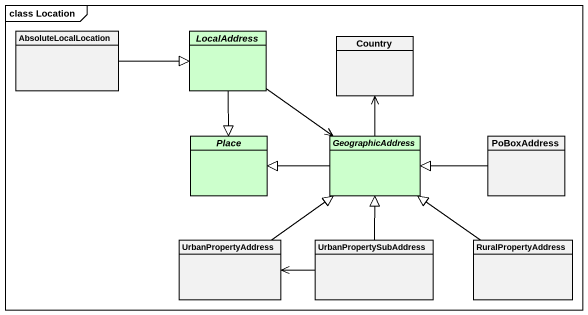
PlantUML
@startuml
mainframe class Location
hide circle
hide empty members
class AbsoluteLocalLocation
abstract class LocalAddress #CCFFCC
class Country
abstract class Place #CCFFCC
abstract class GeographicAddress #CCFFCC
class PoBoxAddress
class UrbanPropertyAddress
class UrbanPropertySubAddress
class RuralPropertyAddress
AbsoluteLocalLocation -right-|> LocalAddress
LocalAddress --|> Place
LocalAddress --> GeographicAddress
GeographicAddress -up-> Country
GeographicAddress -left-|> Place
PoBoxAddress -left-|> GeographicAddress
UrbanPropertyAddress -up-|> GeographicAddress
UrbanPropertySubAddress -up-|> GeographicAddress
UrbanPropertySubAddress -left-> UrbanPropertyAddress
RuralPropertyAddress -up-|> GeographicAddress
@enduml
